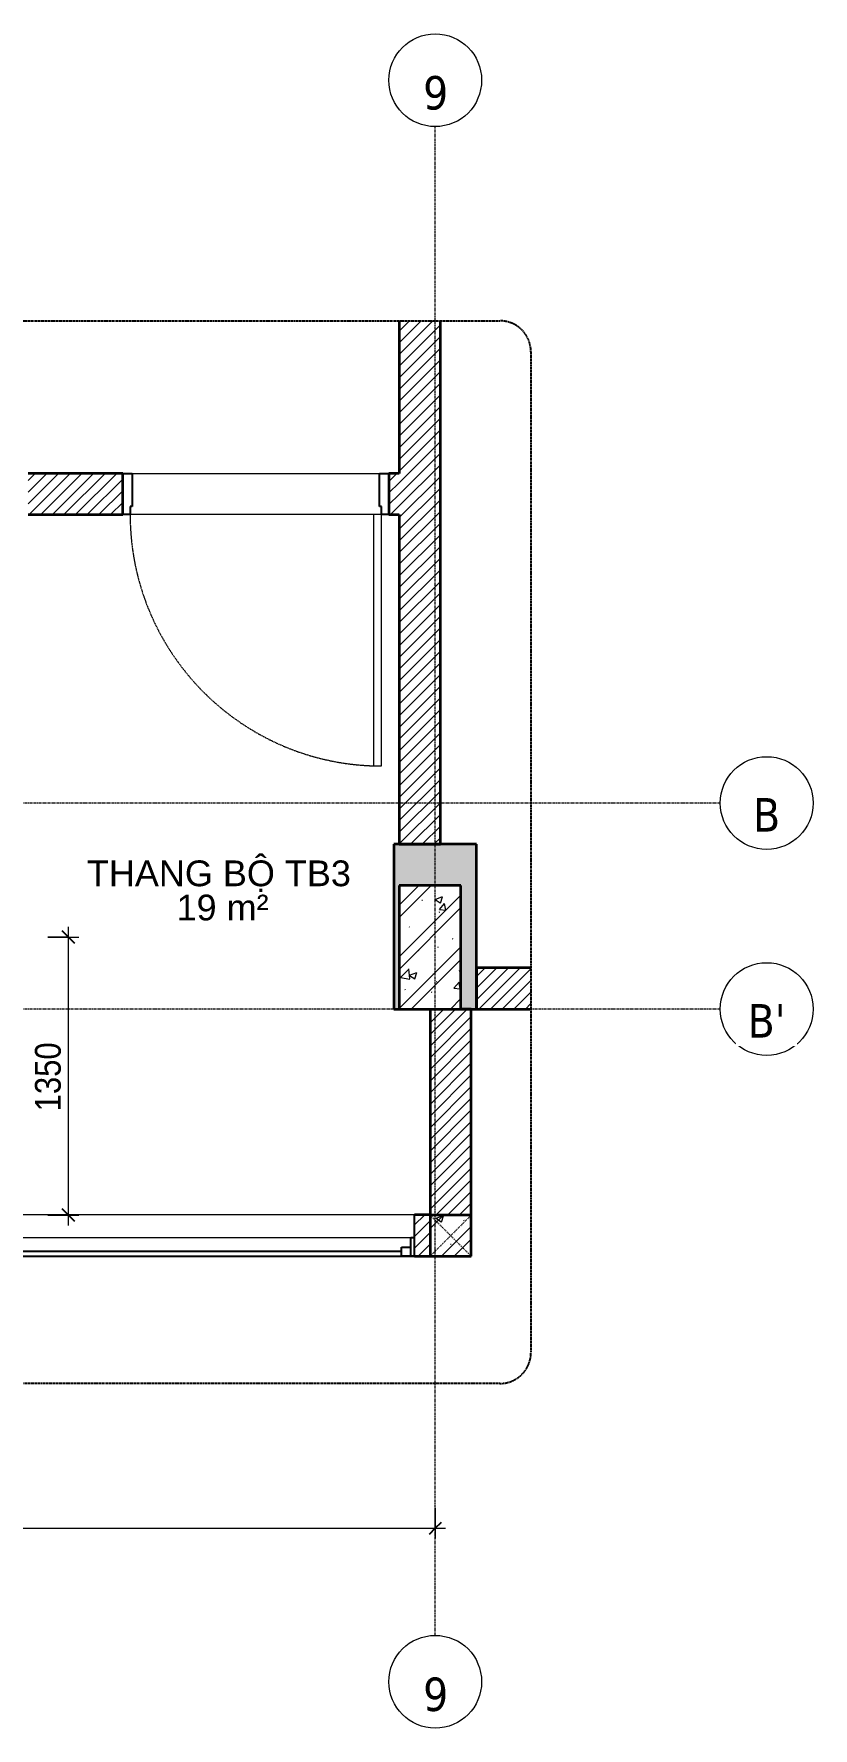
# Model space of a CAD drawing. Header units: millimetres. Extents: x 75584 to 159459, y -5075 to 34550.
# Drawn here: x 103488 to 107268, y 21047 to 29270 of the extents above; entities that cross this region are included whole.
import ezdxf

# ---------------------------------------------------------------- set-up
doc = ezdxf.new("R2010")
doc.units = ezdxf.units.MM
for name, pattern in [('Dash', [6, 3, -3]), ('Dash - Tight', [4.5, 3, -1.5]), ('Grid Line', [22.225, 12.7, -3.175, 3.175, -3.175]), ('Hidden', [7.14375, 4.7625, -2.38125])]:
    doc.linetypes.add(name, pattern=pattern)
for name, color, linetype, lineweight in [('0-3', 10, 'Continuous', 5), ('A-ANNO-DIMS', 211, 'Continuous', 9), ('A-ANNO-DIMS-50', 211, 'Continuous', 9), ('A-AREA-IDEN', 2, 'Continuous', 9), ('A-DETL-GENF-1', 92, 'Dash - Tight', 18), ('A-DETL-GENF-2', 254, 'Continuous', 18), ('A-DETL-GENF-3', 92, 'Hidden', 25), ('A-DETL-MEDM', 33, 'Continuous', 35), ('A-DOOR', 31, 'Continuous', 18), ('A-DOOR-FRAM', 31, 'Continuous', 25), ('A-FLOR', 192, 'Continuous', 18), ('A-FLOR-1', 7, 'Continuous', 18), ('A-GLAZ', 151, 'Continuous', 18), ('A-GLAZ-1', 151, 'Continuous', 25), ('A-WALL-1', 113, 'Continuous', 35), ('A-WALL-PATT-1', 111, 'Continuous', 18), ('S-COLS', 52, 'Continuous', 18), ('S-COLS-1', 9, 'Continuous', 5), ('S-COLS-2', 250, 'Continuous', 35), ('S-COLS-5', 52, 'Continuous', 35), ('S-COLS-HDLN', 52, 'Dash', 18), ('S-COLS-HDLN-1', 254, 'Continuous', 18), ('S-GRID-1', 1, 'Grid Line', 9), ('S-GRID-IDEN', 1, 'Continuous', 9)]:
    doc.layers.add(name, color=color, linetype=linetype, lineweight=lineweight)
doc.styles.add('Arial_4', font='arial.ttf', dxfattribs={"height": 125})
doc.styles.add('Tahoma_B', font='tahomabd.ttf', dxfattribs={"height": 162.5})
doc.styles.add('UTM Avo', font='', dxfattribs={"width": 0.9, "height": 125})
doc.styles.get('UTM Avo').set_extended_font_data('UTM Avo')
doc.dimstyles.new('1_Dim_chi_tiet_2_5', dxfattribs={"dimscale": 304.8, "dimtxt": 124.912619, "dimasz": 0.19685, "dimexe": 0.164042, "dimexo": 0.0625, "dimgap": 0.016404, "dimtad": 1, "dimdec": 0, "dimrnd": 5, "dimzin": 0, "dimdsep": 46, "dimtxsty": 'UTM Avo', "dimblk1": 'OBLIQUE', "dimblk2": 'OBLIQUE', "dimsah": 1, "dimcen": 0.09, "dimdle": 0.164042, "dimazin": 0, "dimtfac": 1, "dimtdec": 4, "dimtix": 1, "dimtmove": 0, "dimatfit": 3, "dimfxl": 0.328084, "dimfxlon": 1, "dimtvp": 1, "dimtolj": 1, "dimtzin": 0, "dimarcsym": 2})
pattern_1 = [(50, (-83627.56, -23436.94), (364.3679, -31.8783), [38.1, -419.1]), (355, (-83627.56, -23436.94), (-70.4859, 382.1133), [30.48, -335.28]), (100.451, (-83597.2, -23439.6), (293.885, 350.2334), [32.38, -356.18]), (46.184, (-83627.56, -23335.34), (542.1585, -84.0858), [57.15, -628.65]), (96.636, (-83582.4, -23342.34), (474.805, 494.8554), [48.57, -534.27]), (351.184, (-83627.56, -23335.34), (474.8102, 494.85), [45.72, -502.92]), (21, (-83576.76, -23360.74), (303.2285, -204.5305), [38.1, -419.1]), (326, (-83576.76, -23360.74), (123.6039, 368.376), [30.48, -335.28]), (71.451, (-83551.5, -23377.78), (426.8341, 163.8427), [32.38, -356.18]), (37.5, (-83627.56, -23436.94), (6.17665, 169.11015), [3.353, -327.863, 3.353, -337.007, -336.55]), (37.5, (-83627.56, -23436.94), (6.17665, 169.11015), [-671.576, 3.353, -333.197]), (7.5, (-83627.56, -23436.94), (133.63888, 200.3615), [3.353, -190.703, 3.353, -320.243, -128.27]), (7.5, (-83627.56, -23436.94), (133.63888, 200.3615), [-517.652, 3.353, -124.917]), (327.5, (-83740.85, -23436.94), (271.18182, -11.45836), [3.353, -123.647, 3.353, -918.667]), (327.5, (-83740.85, -23436.94), (271.18182, -11.45836), [-130.353, -392.887, 3.353, -522.427]), (317.5, (-83791.65, -23436.94), (296.2585, 50.85285), [3.353, -161.747, 3.353, -633.171]), (317.5, (-83791.65, -23436.94), (296.2585, 50.85285), [-168.453, -259.791, 3.353, -370.027]), (45, (-83627.56, -23436.94), (-125.7236, 125.7236), []), (45, (-83627.56, -23246.44), (-125.7236, 125.7236), [])]
pattern_2 = [(45, (21882.515, 0), (-28.284271, 28.284271), [])]

# ---------------------------------------------------------------- blocks, each defined once
blk = doc.blocks.new('NCV_TKTC_KET CAU_rvt-3-TKCS_THANG BỘ TB3 - MẶT BẰNG TẦNG 8')
at = {"layer": 'S-COLS-1'}
for points in [[(77477.6, 24536.9), (77477.6, 25336.9), (77077.6, 25336.9), (77077.6, 24536.9), (77152.6, 24536.9), (77152.6, 25136.9), (77452.6, 25136.9), (77452.6, 24536.9)], [(83752.6, 24536.9), (83752.6, 25336.9), (83352.6, 25336.9), (83352.6, 24536.9), (83377.6, 24536.9), (83377.6, 25136.9), (83677.6, 25136.9), (83677.6, 24536.9)]]:
    blk.add_hatch(color=256, dxfattribs=at).paths.add_polyline_path(points)
at = {"layer": 'A-FLOR-1'}
for p, q in [((83292.6, 26936.9), (82072.6, 26936.9)), ((81032.6, 25136.9), (81292.6, 25136.9)), ((81292.6, 25136.9), (81292.6, 24936.5)), ((81292.6, 24886.5), (81292.6, 23537.4)), ((77452.6, 23537.4), (77452.6, 24536.9)), ((77102.6, 23336.9), (77102.6, 23335.3)), ((77102.6, 23335.3), (83727.6, 23335.3)), ((83727.6, 23335.3), (83727.6, 23336.9))]:
    blk.add_line(p, q, dxfattribs=at)
at = {"layer": 'S-COLS-2'}
for p, q in [((77477.6, 25336.9), (77077.6, 25336.9)), ((77077.6, 25336.9), (77077.6, 24536.9)), ((77477.6, 24536.9), (77477.6, 25336.9)), ((83752.6, 25336.9), (83352.6, 25336.9)), ((83352.6, 25336.9), (83352.6, 24536.9)), ((83752.6, 24536.9), (83752.6, 25336.9)), ((77077.6, 24536.9), (77152.6, 24536.9)), ((77452.6, 24536.9), (77477.6, 24536.9)), ((83352.6, 24536.9), (83377.6, 24536.9)), ((83677.6, 24536.9), (83752.6, 24536.9))]:
    blk.add_line(p, q, dxfattribs=at)
blk = doc.blocks.new('G1_SOF - BO TRU - 200x200-V9-TKCS_THANG BỘ TB3 - MẶT BẰNG TẦNG 8')
at = {"layer": 'S-COLS-HDLN-1'}
h = blk.add_hatch(dxfattribs=at)
h.set_pattern_fill('FP_3', color=256, style=0, pattern_type=2)
h.set_pattern_definition(pattern_1)
h.paths.add_polyline_path([(100, -100), (100, 100), (-100, 100), (-100, -100)])
h = blk.add_hatch(dxfattribs=at)
h.set_pattern_fill('FP_3', color=256, style=0, pattern_type=2)
h.set_pattern_definition(pattern_1)
h.paths.add_polyline_path([(100, -100), (100, 100), (-100, 100), (-100, -100)])
at = {"layer": 'S-COLS-5'}
for p, q in [((100, 100), (-100, 100)), ((-100, 100), (-100, -100)), ((100, -100), (100, 100)), ((-100, -100), (100, -100))]:
    blk.add_line(p, q, dxfattribs=at)
at = {"layer": 'S-COLS-HDLN'}
for p, q in [((100, 100), (-100, -100)), ((-100, 100), (100, -100))]:
    blk.add_line(p, q, dxfattribs=at)
blk = doc.blocks.new('1_FAMILY RVT - W01-WxH 1400x6000-587637-TKCS_THANG BỘ TB3 - MẶT BẰNG TẦNG 8')
at = {"layer": 'A-GLAZ'}
for p, q in [((1398.4, 172.39), (1449.2, 197.79)), ((1398.4, 172.39), (1449.2, 146.99)), ((1398.4, 172.39), (1601.6, 172.39)), ((3000, 96.19), (-3000, 96.19)), ((-2936.5, 96.19), (-22.225, 96.19)), ((22.225, 96.19), (2980.95, 96.19)), ((-2980.95, 7.29), (-22.225, 7.29)), ((22.225, 7.29), (2936.5, 7.29)), ((-3000, -103.81), (3000, -103.81))]:
    blk.add_line(p, q, dxfattribs=at)
at = {"layer": 'A-GLAZ-1'}
for p, q in [((-3000, 96.19), (-3000, -103.81)), ((-3000, 96.19), (-2936.5, 96.19)), ((-2980.95, 96.19), (-2980.95, 7.29)), ((-2936.5, 96.19), (-2936.5, 51.74)), ((-22.225, 7.29), (-22.225, 96.19)), ((-22.225, 96.19), (22.225, 96.19)), ((22.225, 96.19), (22.225, 7.29)), ((2980.95, 96.19), (3000, 96.19)), ((2980.95, 96.19), (2980.95, 7.29)), ((3000, -103.81), (3000, 96.19)), ((-3000, 7.29), (-2980.95, 7.29)), ((-2936.5, 51.74), (-2980.95, 51.74)), ((-2936.5, 73.965), (-22.225, 73.965)), ((22.225, 51.74), (-22.225, 51.74)), ((-22.225, 7.29), (22.225, 7.29)), ((22.225, 29.515), (2936.5, 29.515)), ((2936.5, 51.74), (2936.5, 7.29)), ((2980.95, 51.74), (2936.5, 51.74)), ((2936.5, 7.29), (3000, 7.29))]:
    blk.add_line(p, q, dxfattribs=at)
blk = doc.blocks.new('FD_01 - FD_01-1200x2200mm-1787918-TKCS_THANG BỘ TB3 - MẶT BẰNG TẦNG 8')
at = {"layer": 'A-DETL-GENF-1'}
for p, q in [((610, -100), (570, -100)), ((570, -100), (570, -1320)), ((610, -1320), (610, -100)), ((570, -1320), (610, -1320))]:
    blk.add_line(p, q, dxfattribs=at)
blk.add_arc((610, -100), 1220, 180, 268.12111, dxfattribs=at)
at = {"layer": 'A-DOOR-FRAM'}
for p, q in [((-645, 100), (-600, 100)), ((-645, -100), (-645, 100)), ((-600, 100), (-600, -60)), ((600, 100), (645, 100)), ((600, -60), (600, 100)), ((645, 100), (645, -100)), ((-600, -60), (-610, -60)), ((-610, -60), (-610, -100)), ((610, -60), (600, -60)), ((610, -100), (610, -60)), ((-610, -100), (-645, -100)), ((645, -100), (610, -100))]:
    blk.add_line(p, q, dxfattribs=at)
blk = doc.blocks.new('BORDER VIEW - BORDER VIEW-3762177-TKCS_THANG BỘ TB3 - MẶT BẰNG TẦNG 8')
at = {"layer": 'A-DETL-GENF-3'}
for p, q in [((150, 7064.2), (5007.9, 7064.2)), ((0, 150), (0, 6914.2)), ((5157.9, 6914.2), (5157.9, 150)), ((5007.9, 0), (150, 0))]:
    blk.add_line(p, q, dxfattribs=at)
for centre, start, end in [((150, 6914.2), 90, 180), ((5007.9, 6914.2), 360, 90), ((150, 150), 180, 270), ((5007.9, 150), 270, 0)]:
    blk.add_arc(centre, 150, start, end, dxfattribs=at)
blk = doc.blocks.new('Grid - M_Grid Head - Circle-353313-TKCS_THANG BỘ TB3 - MẶT BẰNG TẦNG 8')
at = {"layer": 'S-GRID-IDEN'}
blk.add_circle((0, 0), 4.5, dxfattribs=at)
blk = doc.blocks.new('DIMBLOCK72-TKCS_THANG BỘ TB3 - MẶT BẰNG TẦNG 8')
at = {"layer": 'A-ANNO-DIMS-50'}
for p, q in [((99235.1, 22116.6), (99235.1, 21966.6)), ((99235.1, 22016.6), (99235.1, 22116.6)), ((105435.1, 22116.6), (105435.1, 21966.6)), ((105435.1, 22016.6), (105435.1, 22116.6)), ((99185.1, 22016.6), (105485.1, 22016.6))]:
    blk.add_line(p, q, dxfattribs=at)
at = {"layer": 'A-ANNO-DIMS-50', "lineweight": 25}
for p, q in [((99235.1, 22016.6), (99265.1, 22046.6)), ((105435.1, 22016.6), (105465.1, 22046.6)), ((99235.1, 22016.6), (99205.1, 21986.6)), ((105435.1, 22016.6), (105405.1, 21986.6))]:
    blk.add_line(p, q, dxfattribs=at)
at = {"layer": 'A-ANNO-DIMS-50', "color": 0, "insert": (102163.9, 22179), "char_height": 125, "width": 410.824, "attachment_point": 1, "line_spacing_factor": 1.110334, "style": 'UTM Avo'}
blk.add_mtext('6200', dxfattribs=at)
blk = doc.blocks.new('_Oblique')
at = {"color": 0, "linetype": 'ByBlock', "lineweight": -2}
blk.add_line((-0.5, -0.5), (0.5, 0.5), dxfattribs=at)
blk = doc.blocks.new('DIMBLOCK74-TKCS_THANG BỘ TB3 - MẶT BẰNG TẦNG 8')
at = {"layer": 'A-ANNO-DIMS-50'}
for p, q in [((103655.9, 23486.9), (103655.9, 24936.5)), ((103555.9, 24886.5), (103705.9, 24886.5)), ((103655.9, 24886.5), (103555.9, 24886.5)), ((103555.9, 23536.9), (103705.9, 23536.9)), ((103655.9, 23536.9), (103555.9, 23536.9))]:
    blk.add_line(p, q, dxfattribs=at)
at = {"layer": 'A-ANNO-DIMS-50', "lineweight": 25}
for p, q in [((103655.9, 24886.5), (103625.9, 24916.5)), ((103655.9, 24886.5), (103685.9, 24856.5)), ((103655.9, 23536.9), (103625.9, 23566.9)), ((103655.9, 23536.9), (103685.9, 23506.9))]:
    blk.add_line(p, q, dxfattribs=at)
at = {"layer": 'A-ANNO-DIMS-50', "color": 0, "insert": (103493.5, 24040.6), "char_height": 125, "width": 410.824, "attachment_point": 1, "rotation": 90, "line_spacing_factor": 1.110334, "style": 'UTM Avo'}
blk.add_mtext('1350', dxfattribs=at)

msp = doc.modelspace()

# ---------------------------------------------------------------- hatches: boundary and pattern name
at = {"layer": 'A-DETL-GENF-2'}
h = msp.add_hatch(dxfattribs=at)
h.set_pattern_fill('FP_2', color=256, style=0, pattern_type=2)
h.set_pattern_definition([(50, (21882.52, 0), (364.3679, -31.8783), [38.1, -419.1]), (355, (21882.5, 0), (-70.4859, 382.1133), [30.48, -335.28]), (100.451, (21912.88, -2.66), (293.885, 350.2334), [32.38, -356.18]), (46.184, (21882.5, 101.6), (542.1585, -84.0858), [57.15, -628.65]), (96.636, (21927.7, 94.6), (474.805, 494.8554), [48.57, -534.27]), (351.184, (21882.5, 101.6), (474.8102, 494.85), [45.72, -502.92]), (21, (21933.32, 76.2), (303.2285, -204.5305), [38.1, -419.1]), (326, (21933.3, 76.2), (123.6039, 368.376), [30.48, -335.28]), (71.451, (21958.6, 59.16), (426.8341, 163.8427), [32.38, -356.18]), (37.5, (21882.52, 0), (6.17665, 169.11015), [3.353, -327.863, 3.353, -337.007, -336.55]), (37.5, (21882.52, 0), (6.17665, 169.11015), [-671.576, 3.353, -333.197]), (7.5, (21882.52, 0), (133.63888, 200.3615), [3.353, -190.703, 3.353, -320.243, -128.27]), (7.5, (21882.52, 0), (133.63888, 200.3615), [-517.652, 3.353, -124.917]), (327.5, (21769.23, 0), (271.18182, -11.45836), [3.353, -123.647, 3.353, -392.887, -525.78]), (327.5, (21769.23, 0), (271.18182, -11.45836), [-523.24, 3.353, -522.427]), (317.5, (21718.43, 0), (296.2585, 50.85285), [3.353, -161.747, 3.353, -259.791, -373.38]), (317.5, (21718.43, 0), (296.2585, 50.85285), [-428.244, 3.353, -370.027]), (45, (21882.52, 0), (-125.7236, 125.7236), []), (45, (21882.52, 190.5), (-125.7236, 125.7236), [])])
h.paths.add_polyline_path([(105260.1, 24536.9), (105560.1, 24536.9), (105560.1, 25136.9), (105260.1, 25136.9), (105260.1, 25058.9)])
h.paths.add_polyline_path([(99335.1, 24536.9), (99335.1, 25136.9), (99035.1, 25136.9), (99035.1, 24536.9)])
at = {"layer": 'A-WALL-PATT-1'}
h = msp.add_hatch(dxfattribs=at)
h.set_pattern_fill('FP_1', color=256, style=0, pattern_type=2)
h.set_pattern_definition(pattern_2)
h.paths.add_polyline_path([(105460.1, 25336.9), (105460.1, 27877.4), (105260.1, 27877.4), (105260.1, 25336.9)])
h = msp.add_hatch(dxfattribs=at)
h.set_pattern_fill('FP_1', color=256, style=0, pattern_type=2)
h.set_pattern_definition(pattern_2)
h.paths.add_polyline_path([(105260.1, 26936.9), (105260.1, 27136.9), (105210.1, 27136.9), (105210.1, 26936.9)])
h.paths.add_polyline_path([(103460.1, 26936.9), (103920.1, 26936.9), (103920.1, 27136.9), (103460.1, 27136.9)])
h = msp.add_hatch(dxfattribs=at)
h.set_pattern_fill('FP_1', color=256, style=0, pattern_type=2)
h.set_pattern_definition(pattern_2)
h.paths.add_polyline_path([(105635.1, 24536.9), (105899.2, 24536.9), (105899.2, 24736.9), (105635.1, 24736.9)])
h = msp.add_hatch(dxfattribs=at)
h.set_pattern_fill('FP_1', color=256, style=0, pattern_type=2)
h.set_pattern_definition(pattern_2)
h.paths.add_polyline_path([(105410.1, 23536.9), (105610.1, 23536.9), (105610.1, 24536.9), (105410.1, 24536.9), (105410.1, 23537.4)])
h = msp.add_hatch(dxfattribs=at)
h.set_pattern_fill('FP_1', color=256, style=0, pattern_type=2)
h.set_pattern_definition(pattern_2)
h.paths.add_polyline_path([(99335.1, 23337.4), (99335.1, 23537.4), (99185.1, 23536.9), (99185.1, 23337.4)])
h.paths.add_polyline_path([(105410.1, 23337.4), (105410.1, 23537.4), (105335.1, 23536.9), (105335.1, 23337.4)])

# ---------------------------------------------------------------- linework, layer by layer
at = {"layer": 'A-DETL-MEDM'}
for p, q in [((105560.1, 25136.9), (105260.1, 25136.9)), ((105260.1, 25136.9), (105260.1, 24536.9)), ((105560.1, 24536.9), (105560.1, 25136.9)), ((105260.1, 24536.9), (105560.1, 24536.9))]:
    msp.add_line(p, q, dxfattribs=at)
at = {"layer": 'A-FLOR'}
msp.add_line((103965.1, 27136.9), (105165.1, 27136.9), dxfattribs=at)
at = {"layer": 'A-WALL-1'}
for p, q in [((105260.1, 27877.4), (105260.1, 27136.9)), ((105460.1, 25336.9), (105460.1, 27877.4)), ((103920.1, 27136.9), (103460.1, 27136.9)), ((103920.1, 26936.9), (103920.1, 27136.9)), ((105260.1, 27136.9), (105210.1, 27136.9)), ((105210.1, 27136.9), (105210.1, 26936.9)), ((103460.1, 26936.9), (103920.1, 26936.9)), ((105210.1, 26936.9), (105260.1, 26936.9)), ((105260.1, 26936.9), (105260.1, 25336.9)), ((105260.1, 25336.9), (105460.1, 25336.9)), ((105899.2, 24736.9), (105635.1, 24736.9)), ((105635.1, 24736.9), (105635.1, 24536.9)), ((105410.1, 24536.9), (105410.1, 23537.4)), ((105610.1, 24536.9), (105560.1, 24536.9)), ((105610.1, 23536.9), (105610.1, 24536.9)), ((105635.1, 24536.9), (105899.2, 24536.9)), ((105410.1, 23537.4), (105335.1, 23537.4)), ((105335.1, 23337.4), (105410.1, 23337.4))]:
    msp.add_line(p, q, dxfattribs=at)
at = {"layer": 'S-GRID-1'}
for p, q in [((105435.1, 27570.3), (105435.1, 28820.3)), ((105435.1, 22746.7), (105435.1, 27570.3)), ((105568.1, 25536.9), (99264, 25536.9)), ((106818.1, 25536.9), (105568.1, 25536.9)), ((105568.1, 24536.9), (99264, 24536.9)), ((106818.1, 24536.9), (105568.1, 24536.9)), ((105435.1, 21496.7), (105435.1, 22746.7))]:
    msp.add_line(p, q, dxfattribs=at)

# ---------------------------------------------------------------- block references
at = {"layer": '0-3'}
msp.add_blockref('NCV_TKTC_KET CAU_rvt-3-TKCS_THANG BỘ TB3 - MẶT BẰNG TẦNG 8', (21882.5, 0), dxfattribs=at)
at = {"layer": 'A-DETL-GENF-1', "rotation": 270.0000000000001}
msp.add_blockref('BORDER VIEW - BORDER VIEW-3762177-TKCS_THANG BỘ TB3 - MẶT BẰNG TẦNG 8', (98835.1, 27877.4), dxfattribs=at)
at = {"layer": 'A-DOOR'}
msp.add_blockref('FD_01 - FD_01-1200x2200mm-1787918-TKCS_THANG BỘ TB3 - MẶT BẰNG TẦNG 8', (104565.1, 27036.9), dxfattribs=at)
at = {"layer": 'A-GLAZ', "rotation": 180}
msp.add_blockref('1_FAMILY RVT - W01-WxH 1400x6000-587637-TKCS_THANG BỘ TB3 - MẶT BẰNG TẦNG 8', (102335.1, 23433.6), dxfattribs=at)
at = {"layer": 'S-COLS'}
msp.add_blockref('G1_SOF - BO TRU - 200x200-V9-TKCS_THANG BỘ TB3 - MẶT BẰNG TẦNG 8', (105510.1, 23436.9), dxfattribs=at)
at = {"layer": 'S-GRID-IDEN', "xscale": 49.99999999999998, "yscale": 49.99999999999998, "zscale": 49.99999999999998}
for p in [(105435.1, 29045.3), (105435.1, 21271.7)]:
    msp.add_blockref('Grid - M_Grid Head - Circle-353313-TKCS_THANG BỘ TB3 - MẶT BẰNG TẦNG 8', p, dxfattribs=at)
at = {"layer": 'S-GRID-IDEN', "xscale": 49.99999999999998, "yscale": 49.99999999999998, "zscale": 49.99999999999998, "rotation": 89.99999999999984}
for p in [(107043.1, 25536.9), (107043.1, 24536.9)]:
    msp.add_blockref('Grid - M_Grid Head - Circle-353313-TKCS_THANG BỘ TB3 - MẶT BẰNG TẦNG 8', p, dxfattribs=at)

# ---------------------------------------------------------------- texts
at = {"layer": 'A-AREA-IDEN', "char_height": 125, "line_spacing_factor": 0.936439, "style": 'Arial_4'}
for s, insert, width, attachment_point in [('\\pt2.5,5,7.5,10,12.5,15,17.5,20,22.5,25,27.5,30,32.5,35,37.5,40,42.5,45,47.5,50,52.5,55,57.5,60,62.5,65,67.5,70,72.5,75,77.5,80;THANG BỘ TB3', (104385.7, 25105.6), 1286.5, 8), ('\\pt2.5,5,7.5,10,12.5,15,17.5,20,22.5,25,27.5,30,32.5,35,37.5,40,42.5,45,47.5,50,52.5,55,57.5,60,62.5,65,67.5,70,72.5,75,77.5,80;19 m²', (104403.6, 25028.8), 453, 5)]:
    msp.add_mtext(s, dxfattribs=dict(at, insert=insert, width=width, attachment_point=attachment_point))

# ---------------------------------------------------------------- dimensions: what is measured, and where the dimension line sits
at = {"layer": 'A-ANNO-DIMS'}
dim = msp.add_linear_dim(base=(103655.9, 24886.5), p1=(103555.9, 23536.9), p2=(103555.9, 24886.5), angle=90, dimstyle='1_Dim_chi_tiet_2_5', override={"dimpost": '<>', "dimfxl": 1349.6}, dxfattribs=at)
dim.commit()
dim.dimension.update_dxf_attribs({"geometry": 'DIMBLOCK74-TKCS_THANG BỘ TB3 - MẶT BẰNG TẦNG 8', "text_midpoint": (103586.2, 24211.7)})
dim = msp.add_linear_dim(base=(105435.1, 22016.6), p1=(99235.1, 22116.6), p2=(105435.1, 22116.6), dimstyle='1_Dim_chi_tiet_2_5', override={"dimpost": '<>', "dimfxl": 6200}, dxfattribs=at)
dim.commit()
dim.dimension.update_dxf_attribs({"geometry": 'DIMBLOCK72-TKCS_THANG BỘ TB3 - MẶT BẰNG TẦNG 8', "text_midpoint": (102335.1, 22086.3)})

# ---------------------------------------------------------------- next in the draw order: texts
at = {"layer": 'S-GRID-IDEN', "char_height": 162.5, "attachment_point": 5, "line_spacing_factor": 0.996129, "style": 'Tahoma_B', "bg_fill": 3, "box_fill_scale": 1.25, "bg_fill_color": 256, "bg_fill_true_color": 13158600, "bg_fill_transparency": 0}
for s, insert, width in [('\\pt634.99962,1269.99925,1905.0005,2540.00013,3174.99975,3809.99937,4445.00062,5080.00025,5714.99987,6349.9995,6985.00075,7620.00037,8255,8889.99962,9524.99925,10160.0005,10795.00013,11429.99975,12064.99938,12700.00063,13335.00025,13969.99988,14604.9995,15240.00075,15875.00038,16510,17144.99963,17779.99925,18415.0005,19050.00013,19684.99975,20319.99938;9', (105437.4, 28982.9), 145.5), ('\\pt634.99962,1269.99925,1905.0005,2540.00013,3174.99975,3809.99937,4445.00062,5080.00025,5714.99987,6349.9995,6985.00075,7620.00037,8255,8889.99962,9524.99925,10160.0005,10795.00013,11429.99975,12064.99938,12700.00063,13335.00025,13969.99988,14604.9995,15240.00075,15875.00038,16510,17144.99963,17779.99925,18415.0005,19050.00013,19684.99975,20319.99938;B', (107042.6, 25479.7), 155.5), ("\\pt634.99962,1269.99925,1905.0005,2540.00013,3174.99975,3809.99937,4445.00062,5080.00025,5714.99987,6349.9995,6985.00075,7620.00037,8255,8889.99962,9524.99925,10160.0005,10795.00013,11429.99975,12064.99938,12700.00063,13335.00025,13969.99988,14604.9995,15240.00075,15875.00038,16510,17144.99963,17779.99925,18415.0005,19050.00013,19684.99975,20319.99938;B'", (107042.6, 24479.7), 215), ('\\pt634.99962,1269.99925,1905.0005,2540.00013,3174.99975,3809.99937,4445.00062,5080.00025,5714.99987,6349.9995,6985.00075,7620.00037,8255,8889.99962,9524.99925,10160.0005,10795.00013,11429.99975,12064.99938,12700.00063,13335.00025,13969.99988,14604.9995,15240.00075,15875.00038,16510,17144.99963,17779.99925,18415.0005,19050.00013,19684.99975,20319.99938;9', (105437.4, 21209.3), 145.5)]:
    msp.add_mtext(s, dxfattribs=dict(at, insert=insert, width=width))

doc.saveas('drawing.dxf')
